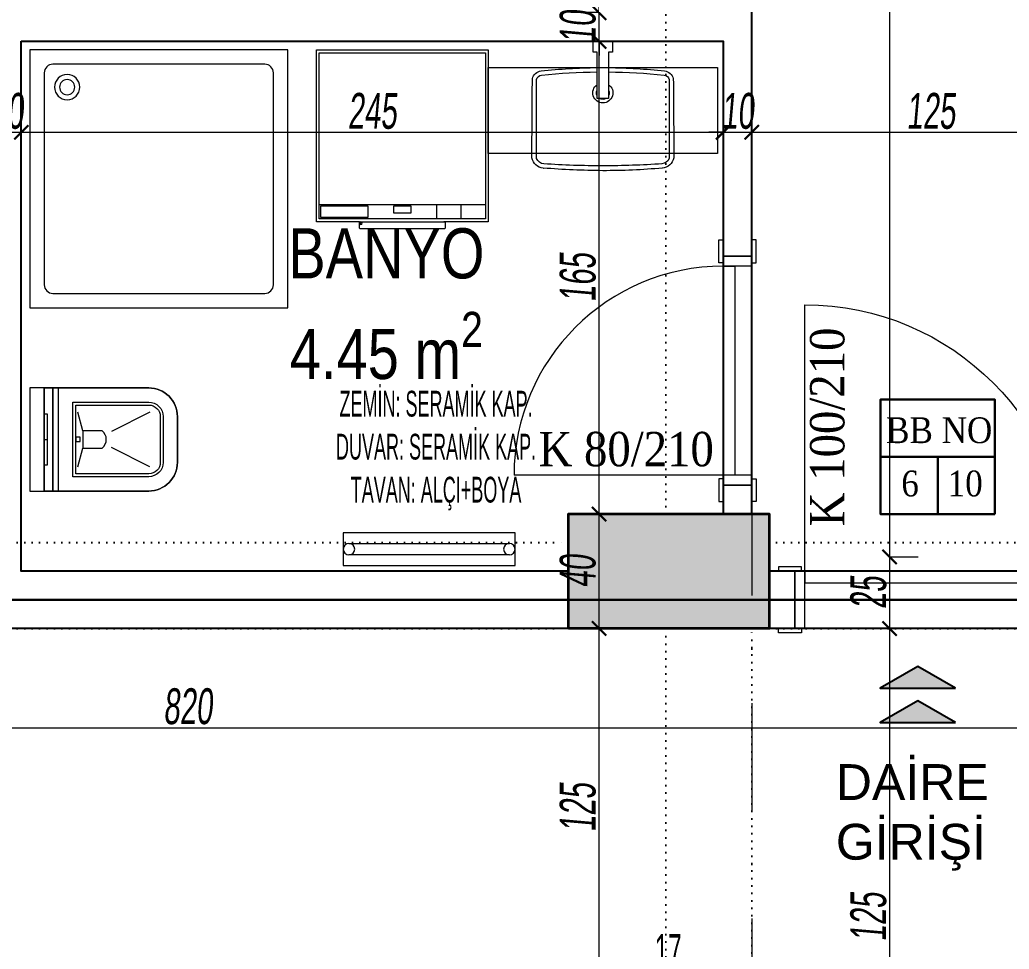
# Model space of a CAD drawing. Header units: millimetres. Extents: x -2145 to 33996, y -835 to 2363.
# Drawn here: x 15118.9 to 15464.3, y 132.7 to 457.1 of the extents above; entities that cross this region are included whole.
import ezdxf

# ---------------------------------------------------------------- set-up
doc = ezdxf.new("R2010")
doc.units = ezdxf.units.MM
doc.linetypes.add('DASHDOT', pattern=[1, 0.5, -0.25, 0, -0.25])
doc.linetypes.add('DOT', pattern=[0.25, 0, -0.25])
doc.layers.add('ALAN', color=3, linetype='Continuous', lineweight=25, plot=False)
for name, color, linetype, lineweight in [('EMSAL HESAP', 1, 'Continuous', 30), ('NET_AKS', 251, 'DASHDOT', 9), ('NET_DUVAR', 150, 'Continuous', 18), ('NET_KAPI', 35, 'Continuous', 15), ('NET_KOLON_TARAMA', 8, 'Continuous', 0), ('NET_RADYATOR', 30, 'Continuous', 0), ('NET_TAŞIYICI', 1, 'Continuous', 35), ('NET_TEFRIS1', 173, 'Continuous', 9), ('NET_ÖLÇÜ İÇ', 54, 'Continuous', 9), ('TEFRIS_TWA', 173, 'Continuous', 9)]:
    doc.layers.add(name, color=color, linetype=linetype, lineweight=lineweight)
for name, color, linetype in [('İŞARET', 12, 'Continuous'), ('NET_KİRİŞ', 253, 'DOT'), ('NET_POZ', 41, 'Continuous'), ('T-MAH-AD', 7, 'Continuous')]:
    doc.layers.add(name, color=color, linetype=linetype)
for name, color, linetype, true_color in [('NET_TEFRIS2', 7, 'Continuous', 0xb5b5b5), ('NET_TEFRIS2 @ 1', 7, 'Continuous', 0xb5b5b5), ('TEFRIS_YENI_TWA @ 1', 7, 'Continuous', 0xb5b5b5)]:
    doc.layers.add(name, color=color, linetype=linetype, true_color=true_color)
doc.styles.add('ARIALTR', font='arial.ttf', dxfattribs={"width": 0.8, "height": 22.5})
doc.styles.add('BODRUM', font='swisscl.ttf', dxfattribs={"width": 0.8, "oblique": 5})
doc.styles.get("Standard").update_dxf_attribs({"font": 'arial.ttf'})
doc.styles.add('TGS SAYILAR', font='times.ttf', dxfattribs={"width": 0.7})
doc.dimstyles.new('olcu-50', dxfattribs={"dimscale": 0, "dimtxt": 12.5, "dimasz": 5, "dimexe": 10, "dimexo": 10, "dimgap": 1, "dimtad": 1, "dimdec": 1, "dimzin": 12, "dimtxsty": 'BODRUM', "dimblk": 'ARCHTICK', "dimcen": 8, "dimdle": 5, "dimclrd": 256, "dimclre": 256, "dimclrt": 256, "dimadec": 0, "dimazin": 2, "dimtfac": 1, "dimtdec": 1, "dimtix": 1, "dimtmove": 0, "dimatfit": 3, "dimldrblk": 'ARCHTICK', "dimfxl": 15, "dimfxlon": 1, "dimlwd": -1, "dimlwe": -1, "dimarcsym": 0})

# ---------------------------------------------------------------- blocks, each defined once
blk = doc.blocks.new('*U535')
at = {"layer": 'TEFRIS_TWA', "linetype": 'Continuous'}
for points in [[(-18, 20.07), (18, 20.07), (18, 25.07), (-18, 25.07)], [(-18, 17.07), (18, 17.07), (18, 20.07), (-18, 20.07)], [(-9, 20.07), (9, 20.07), (9, 19.07), (-9, 19.07)], [(-18, 15.07), (18, 15.07), (18, 17.07), (-18, 17.07)], [(-0.75, 7.57), (0.75, 7.57), (0.75, 9.07), (-0.75, 9.07)]]:
    blk.add_lwpolyline(points, close=True, dxfattribs=at)
for points in [[(-18, 25.07), (-18, -16.43, 0.414214), (-8, -26.43), (8, -26.43, 0.414214), (18, -16.43), (18, 25.07), (18, 25.07), (-18, 25.07)], [(-18, 20.07), (18, 20.07), (18, -16.43, -0.414214), (8, -26.43), (-8, -26.43, -0.414214), (-18, -16.43)], [(-13, 10.07), (13, 10.07), (13, -16.43, -0.414214), (8, -21.43), (-8, -21.43, -0.414214), (-13, -16.43)], [(-12, 9.07), (12, 9.07), (12, -16.43, -0.414214), (8, -20.43), (-8, -20.43, -0.414214), (-12, -16.43)], [(3, -0.1), (3, 6.57), (-3, 6.57), (-3, -0.1, 0.501371)]]:
    blk.add_lwpolyline(points, format="xyb", close=True, dxfattribs=at)
for points in [[(0, 20.07), (0, 19.07)], [(-9.55, 8.39), (-3, 6.57)], [(3, 6.57), (9.55, 8.39)], [(-9.55, -16.74), (-2.84, -3.46)], [(9.55, -16.74), (2.84, -3.46)]]:
    blk.add_lwpolyline(points, dxfattribs=at)
blk = doc.blocks.new('*U610')
at = {"layer": 'NET_TEFRIS1'}
blk.add_lwpolyline([(90, -20), (0, -20), (0, 70), (90, 70)], close=True, dxfattribs=at)
blk.add_lwpolyline([(90, -20), (0, -20), (0, 70), (90, 70)], close=True, dxfattribs=at)
blk.add_lwpolyline([(82, -15), (8, -15, -0.414214), (5, -12), (5, 62, -0.414214), (8, 65), (82, 65, -0.414214), (85, 62), (85, -12, -0.414214)], format="xyb", close=True, dxfattribs=at)
for radius in [4.4, 2.65]:
    blk.add_circle((13, 57), radius, dxfattribs=at)
blk = doc.blocks.new('*U611')
at = {"layer": 'TEFRIS_TWA'}
for points in [[(-1.72, 20.33), (-0.36, 20.33), (-0.36, 24.19), (-1.72, 24.19), (-5.72, 24.19), (-7.08, 24.19), (-7.08, 20.33), (-5.72, 20.33), (-5.72, 4.19), (-1.72, 4.19)], [(-32.5, -15), (32.5, -15), (36.28, -15), (36.28, 15), (32.5, 15), (-32.5, 15), (-43.72, 15), (-43.72, -15)]]:
    blk.add_lwpolyline(points, close=True, dxfattribs=at)
for points in [[(-5.72, 15, 0.024321), (-25.28, 13.85, 0.320193), (-28.32, 11.15, 0.000772), (-28.5, -16.53, 0.334549), (-24.41, -20.08)], [(17.06, -20.08, 0.32911), (21.06, -16.53, 0.000772), (20.88, 11.15, 0.320193), (17.84, 13.85, 0.024321), (-1.72, 15)], [(-5.72, 13.5, 0.024302), (-25.12, 12.36, 0.320193), (-26.85, 10.82, 0.000005), (-26.85, -16.78)], [(-24.39, -18.58, 0.017241), (-3.72, -19.29, 0.01717), (16.87, -18.59, 0.280439), (19.41, -16.78, -0.000001), (19.41, 10.82, 0.320193), (17.68, 12.36, 0.024302), (-1.72, 13.5)], [(-5.72, 9.04, 0.734238), (-3.72, 2.67, 0.734238), (-1.72, 9.04)], [(-5.73, 7.18, 0.24035), (-5.72, 5.14, 0.24035)], [(-1.72, 5.14, 0.24035), (-1.71, 7.18)], [(-4.8, 4.19, 0.125276), (-3.72, 3.92, 0.125276), (-2.64, 4.19, 0.125276)], [(-24.5, -20.08, 0.022071), (-3.72, -20.99, 0.01725), (17.06, -20.08, -0.004899), (16.97, -20.08)]]:
    blk.add_lwpolyline(points, format="xyb", dxfattribs=at)
blk.add_arc((-24.1, -15.59), 3, 203.4085, 266.0639, dxfattribs=at)
blk = doc.blocks.new('*U39')
at = {"layer": 'NET_TEFRIS1', "linetype": 'Continuous'}
for points in [[(0, -15.5, 0.414214), (-0.5, -15), (-2, -15, 0.414214), (-2.5, -15.5), (-2.5, -44.5, 0.414214), (-2, -45), (0, -45), (0, -60), (60, -60), (60, 0), (0, 0)], [(0, -45), (0, -15.5, 0.414214), (-0.5, -15), (-2, -15, 0.414214), (-2.5, -15.5), (-2.5, -44.5, 0.414214), (-2, -45)]]:
    blk.add_lwpolyline(points, format="xyb", close=True, dxfattribs=at)
for points in [[(1, -1), (1, -59), (59, -59), (59, -1)], [(1, -1), (1, -59), (6, -59), (6, -1)], [(1, -1), (1, -18), (6, -18), (6, -1)], [(3, -27), (3, -33), (5.5, -33), (5.5, -27)], [(1.5, -42), (1.5, -58.5), (5.5, -58.5), (5.5, -42)]]:
    blk.add_lwpolyline(points, close=True, dxfattribs=at)
blk.add_lwpolyline([(1, -9.5), (6, -9.5)], dxfattribs=at)
for radius in [0.5, 0.25]:
    blk.add_circle((-0.5, -44.5), radius, dxfattribs=at)
blk = doc.blocks.new('*U441')
blk.add_line((-96.5, 0), (-96.5, -93))
for points in [[(-105.7, 20), (-97.7, 20), (-97.7, 21.5), (-105.7, 21.5)], [(5.7, 20), (-2.3, 20), (-2.3, 21.5), (5.7, 21.5)], [(-96.5, 0), (-100, 0), (-100, 20), (-96.5, 20)], [(-3.5, 0), (0, 0), (0, 20), (-3.5, 20)], [(-96.5, 4.1), (-3.5, 4.1), (-3.5, 0), (-96.5, 0)], [(-105.7, 0), (-97.7, 0), (-97.7, -1.5), (-105.7, -1.5)], [(5.7, 0), (-2.3, 0), (-2.3, -1.5), (5.7, -1.5)]]:
    blk.add_lwpolyline(points, close=True)
blk.add_lwpolyline([(-95.5, 20), (-4.5, 20)])
blk.add_arc((-96.5, 0), 93, 270, 360)
blk = doc.blocks.new('*U613')
blk.add_line((-3.5, 0), (-3.5, -73))
for points in [[(-85.7, 10), (-77.7, 10), (-77.7, 11.5), (-85.7, 11.5)], [(5.7, 10), (-2.3, 10), (-2.3, 11.5), (5.7, 11.5)], [(-76.5, 0), (-80, 0), (-80, 10), (-76.5, 10)], [(-3.5, 0), (0, 0), (0, 10), (-3.5, 10)], [(-76.5, 4.1), (-3.5, 4.1), (-3.5, 0), (-76.5, 0)], [(-85.7, 0), (-77.7, 0), (-77.7, -1.5), (-85.7, -1.5)], [(5.7, 0), (-2.3, 0), (-2.3, -1.5), (5.7, -1.5)]]:
    blk.add_lwpolyline(points, close=True)
blk.add_lwpolyline([(-75.5, 10), (-4.5, 10)])
blk.add_arc((-3.5, 0), 73, 180, 270)
blk = doc.blocks.new('A$Cec846f78')
at = {"layer": 'NET_TAŞIYICI'}
blk.add_lwpolyline([(-609, 385), (-609, 425), (-539, 425), (-539, 385)], close=True, dxfattribs=at)
blk = doc.blocks.new('A$Ca5374770')
at = {"layer": 'NET_KOLON_TARAMA'}
h = blk.add_hatch(dxfattribs=at)
h.set_pattern_fill('ANSI33', color=256)
h.paths.add_polyline_path([(1115, 0), (1115, 235), (1090, 235), (1090, 225), (1090, 0)])
h.paths.add_polyline_path([(890, 0), (890, 225), (890, 235), (865, 235), (865, 0)])
h.paths.add_polyline_path([(1580, 30), (1580, 0), (1660, 0), (1660, 30)])
h.paths.add_polyline_path([(1620, 455), (1620, 385), (1660, 385), (1660, 455)])
h.paths.add_polyline_path([(80, 950), (80, 980), (0, 980), (0, 950)])
h.paths.add_polyline_path([(1580, 980), (1580, 950), (1660, 950), (1660, 980)])
h.paths.add_polyline_path([(1035, 980), (1035, 950), (1115, 950), (1115, 980)])
h.paths.add_polyline_path([(625, 950), (625, 980), (545, 980), (545, 950)])
h.paths.add_polyline_path([(80, 0), (80, 30), (0, 30), (0, 0)])
h.paths.add_polyline_path([(1051, 425), (1051, 385), (1121, 385), (1121, 425)])
h.paths.add_polyline_path([(609, 385), (609, 425), (539, 425), (539, 385)])
h.paths.add_polyline_path([(585, 0), (585, 30), (505, 30), (505, 0)])
h.paths.add_polyline_path([(40, 385), (40, 455), (0, 455), (0, 385)])
at = {"layer": 'NET_TAŞIYICI', "xscale": -1}
blk.add_blockref('A$Cec846f78', (0, 0), dxfattribs=at)
blk = doc.blocks.new('A$C0D431897')
at = {"layer": 'TEFRIS_TWA'}
for p, q in [((3.73, 33), (3.73, -23)), ((7.73, -23), (7.73, 33))]:
    blk.add_line(p, q, dxfattribs=at)
blk.add_lwpolyline([(0, -25), (0, 35), (11.45, 35), (11.45, -25)], close=True, dxfattribs=at)
for centre in [(5.73, 33), (5.73, -23)]:
    blk.add_circle(centre, 2, dxfattribs=at)
blk = doc.blocks.new('A$C2DD55F1F')
at = {"layer": 'İŞARET', "true_color": 0xb80000}
h = blk.add_hatch(color=12, dxfattribs=at)
edge = h.paths.add_edge_path()
edge.add_line((0.2166, -0.0017), (0, 0.1233))
edge.add_line((0, 0.1233), (-0.2166, -0.0017))
edge.add_line((-0.2166, -0.0017), (0.2166, -0.0017))
h = blk.add_hatch(color=12, dxfattribs=at)
edge = h.paths.add_edge_path()
edge.add_line((0.2166, -0.1989), (0, -0.0739))
edge.add_line((0, -0.0739), (-0.2166, -0.1989))
edge.add_line((-0.2166, -0.1989), (0.2166, -0.1989))
at = {"layer": 'İŞARET'}
for points in [[(0.2166, -0.0017), (0, 0.1233), (-0.2166, -0.0017)], [(0.2166, -0.1989), (0, -0.0739), (-0.2166, -0.1989)]]:
    blk.add_lwpolyline(points, close=True, dxfattribs=at)
blk = doc.blocks.new('A$C5ec6af74')
at = {"layer": 'NET_AKS', "ltscale": 75}
for p, q in [((250, 1185), (250, -185)), ((1125, 385), (-1195, 385))]:
    blk.add_line(p, q, dxfattribs=at)
blk = doc.blocks.new('_ArchTick')
at = {"color": 0, "linetype": 'ByBlock', "const_width": 0.15}
blk.add_lwpolyline([(-0.5, -0.5), (0.5, 0.5)], dxfattribs=at)
blk = doc.blocks.new('*D925')
at = {"layer": 'Defpoints', "color": 0, "transparency": 16777216}
for p in [(15321.16, 244.61), (15321.16, 244.61), (15349.48, 119.61)]:
    blk.add_point(p, dxfattribs=at)
at = {"layer": 'NET_ÖLÇÜ İÇ', "transparency": 16777216}
for p, q in [((15321.16, 114.61), (15321.16, 249.61)), ((15321.16, 244.61), (15311.16, 244.61)), ((15336.16, 119.61), (15311.16, 119.61))]:
    blk.add_line(p, q, dxfattribs=at)
at = {"layer": 'NET_ÖLÇÜ İÇ', "transparency": 16777216, "xscale": 5, "yscale": 5, "zscale": 5}
for p, rotation in [((15321.16, 244.61), 90), ((15321.16, 119.61), 270)]:
    blk.add_blockref('_ArchTick', p, dxfattribs=dict(at, rotation=rotation))
at = {"layer": 'NET_ÖLÇÜ İÇ', "transparency": 16777216, "insert": (15313.76, 182.11), "char_height": 12.5, "attachment_point": 5, "rotation": 90, "style": 'BODRUM'}
blk.add_mtext('125', dxfattribs=at)
blk = doc.blocks.new('*D926')
at = {"layer": 'Defpoints', "color": 0, "transparency": 16777216}
for p in [(15321.16, 284.61), (15321.16, 284.61), (15321.16, 244.61)]:
    blk.add_point(p, dxfattribs=at)
at = {"layer": 'NET_ÖLÇÜ İÇ', "transparency": 16777216}
for p, q in [((15321.16, 239.61), (15321.16, 289.61)), ((15321.16, 284.61), (15311.16, 284.61)), ((15321.16, 244.61), (15311.16, 244.61))]:
    blk.add_line(p, q, dxfattribs=at)
at = {"layer": 'NET_ÖLÇÜ İÇ', "transparency": 16777216, "xscale": 5, "yscale": 5, "zscale": 5}
for p, rotation in [((15321.16, 284.61), 90), ((15321.16, 244.61), 270)]:
    blk.add_blockref('_ArchTick', p, dxfattribs=dict(at, rotation=rotation))
at = {"layer": 'NET_ÖLÇÜ İÇ', "transparency": 16777216, "insert": (15313.76, 264.61), "char_height": 12.5, "attachment_point": 5, "rotation": 90, "style": 'BODRUM'}
blk.add_mtext('40', dxfattribs=at)
blk = doc.blocks.new('*D941')
at = {"layer": 'Defpoints', "color": 0, "transparency": 16777216}
for p in [(15321.16, 449.61), (15321.16, 449.61), (15321.16, 284.61)]:
    blk.add_point(p, dxfattribs=at)
at = {"layer": 'NET_ÖLÇÜ İÇ', "transparency": 16777216}
for p, q in [((15321.16, 279.61), (15321.16, 454.61)), ((15321.16, 449.61), (15311.16, 449.61)), ((15321.16, 284.61), (15311.16, 284.61))]:
    blk.add_line(p, q, dxfattribs=at)
at = {"layer": 'NET_ÖLÇÜ İÇ', "transparency": 16777216, "xscale": 5, "yscale": 5, "zscale": 5}
for p, rotation in [((15321.16, 449.61), 90), ((15321.16, 284.61), 270)]:
    blk.add_blockref('_ArchTick', p, dxfattribs=dict(at, rotation=rotation))
at = {"layer": 'NET_ÖLÇÜ İÇ', "transparency": 16777216, "insert": (15313.76, 367.11), "char_height": 12.5, "attachment_point": 5, "rotation": 90, "style": 'BODRUM'}
blk.add_mtext('165', dxfattribs=at)
blk = doc.blocks.new('*D942')
at = {"layer": 'Defpoints', "color": 0, "transparency": 16777216}
for p in [(15321.16, 459.61), (15321.16, 459.61), (15321.16, 449.61)]:
    blk.add_point(p, dxfattribs=at)
at = {"layer": 'NET_ÖLÇÜ İÇ', "transparency": 16777216}
for p, q in [((15321.16, 459.61), (15321.16, 464.61)), ((15321.16, 459.61), (15311.16, 459.61)), ((15321.16, 449.61), (15321.16, 459.61)), ((15321.16, 449.61), (15311.16, 449.61)), ((15321.16, 449.61), (15321.16, 444.61))]:
    blk.add_line(p, q, dxfattribs=at)
at = {"layer": 'NET_ÖLÇÜ İÇ', "transparency": 16777216, "xscale": 5, "yscale": 5, "zscale": 5}
for p, rotation in [((15321.16, 459.61), 270), ((15321.16, 449.61), 90)]:
    blk.add_blockref('_ArchTick', p, dxfattribs=dict(at, rotation=rotation))
at = {"layer": 'NET_ÖLÇÜ İÇ', "transparency": 16777216, "insert": (15313.76, 454.61), "char_height": 12.5, "attachment_point": 5, "rotation": 90, "style": 'BODRUM'}
blk.add_mtext('10', dxfattribs=at)
blk = doc.blocks.new('*D943')
at = {"layer": 'Defpoints', "color": 0, "transparency": 16777216}
for p in [(15321.16, 809.61), (15321.16, 809.61), (15321.16, 459.61)]:
    blk.add_point(p, dxfattribs=at)
at = {"layer": 'NET_ÖLÇÜ İÇ', "transparency": 16777216}
for p, q in [((15321.16, 454.61), (15321.16, 814.61)), ((15321.16, 809.61), (15311.16, 809.61)), ((15321.16, 459.61), (15311.16, 459.61))]:
    blk.add_line(p, q, dxfattribs=at)
at = {"layer": 'NET_ÖLÇÜ İÇ', "transparency": 16777216, "xscale": 5, "yscale": 5, "zscale": 5}
for p, rotation in [((15321.16, 809.61), 90), ((15321.16, 459.61), 270)]:
    blk.add_blockref('_ArchTick', p, dxfattribs=dict(at, rotation=rotation))
at = {"layer": 'NET_ÖLÇÜ İÇ', "transparency": 16777216, "insert": (15313.75, 634.61), "char_height": 12.5, "attachment_point": 5, "rotation": 90, "style": 'BODRUM'}
blk.add_mtext('350', dxfattribs=at)
blk = doc.blocks.new('*D960')
at = {"layer": 'Defpoints', "color": 0, "transparency": 16777216}
for p in [(15119.48, 417.83), (15364.48, 417.83), (15364.48, 417.83)]:
    blk.add_point(p, dxfattribs=at)
at = {"layer": 'NET_ÖLÇÜ İÇ', "transparency": 16777216}
for p, q in [((15119.48, 417.83), (15119.48, 427.83)), ((15364.48, 417.83), (15364.48, 427.83)), ((15114.48, 417.83), (15369.48, 417.83))]:
    blk.add_line(p, q, dxfattribs=at)
at = {"layer": 'NET_ÖLÇÜ İÇ', "transparency": 16777216, "xscale": 5, "yscale": 5, "zscale": 5, "rotation": 180}
blk.add_blockref('_ArchTick', (15119.48, 417.83), dxfattribs=at)
at = {"layer": 'NET_ÖLÇÜ İÇ', "transparency": 16777216, "xscale": 5, "yscale": 5, "zscale": 5}
blk.add_blockref('_ArchTick', (15364.48, 417.83), dxfattribs=at)
at = {"layer": 'NET_ÖLÇÜ İÇ', "transparency": 16777216, "insert": (15241.98, 425.23), "char_height": 12.5, "attachment_point": 5, "style": 'BODRUM'}
blk.add_mtext('245', dxfattribs=at)
blk = doc.blocks.new('*D961')
at = {"layer": 'Defpoints', "color": 0, "transparency": 16777216}
for p in [(15364.48, 417.83), (15374.48, 417.83), (15374.48, 417.83)]:
    blk.add_point(p, dxfattribs=at)
at = {"layer": 'NET_ÖLÇÜ İÇ', "transparency": 16777216}
for p, q in [((15364.48, 417.83), (15364.48, 427.83)), ((15374.48, 417.83), (15374.48, 427.83)), ((15364.48, 417.83), (15359.48, 417.83)), ((15364.48, 417.83), (15374.48, 417.83)), ((15374.48, 417.83), (15379.48, 417.83))]:
    blk.add_line(p, q, dxfattribs=at)
at = {"layer": 'NET_ÖLÇÜ İÇ', "transparency": 16777216, "xscale": 5, "yscale": 5, "zscale": 5}
blk.add_blockref('_ArchTick', (15364.48, 417.83), dxfattribs=at)
at = {"layer": 'NET_ÖLÇÜ İÇ', "transparency": 16777216, "xscale": 5, "yscale": 5, "zscale": 5, "rotation": 180}
blk.add_blockref('_ArchTick', (15374.48, 417.83), dxfattribs=at)
at = {"layer": 'NET_ÖLÇÜ İÇ', "transparency": 16777216, "insert": (15369.48, 425.23), "char_height": 12.5, "attachment_point": 5, "style": 'BODRUM'}
blk.add_mtext('10', dxfattribs=at)
blk = doc.blocks.new('*D962')
at = {"layer": 'Defpoints', "color": 0, "transparency": 16777216}
for p in [(15374.48, 417.83), (15499.48, 417.83), (15499.48, 417.83)]:
    blk.add_point(p, dxfattribs=at)
at = {"layer": 'NET_ÖLÇÜ İÇ', "transparency": 16777216}
for p, q in [((15374.48, 417.83), (15374.48, 427.83)), ((15499.48, 417.83), (15499.48, 427.83)), ((15369.48, 417.83), (15504.48, 417.83))]:
    blk.add_line(p, q, dxfattribs=at)
at = {"layer": 'NET_ÖLÇÜ İÇ', "transparency": 16777216, "xscale": 5, "yscale": 5, "zscale": 5, "rotation": 180}
blk.add_blockref('_ArchTick', (15374.48, 417.83), dxfattribs=at)
at = {"layer": 'NET_ÖLÇÜ İÇ', "transparency": 16777216, "xscale": 5, "yscale": 5, "zscale": 5}
blk.add_blockref('_ArchTick', (15499.48, 417.83), dxfattribs=at)
at = {"layer": 'NET_ÖLÇÜ İÇ', "transparency": 16777216, "insert": (15436.98, 425.23), "char_height": 12.5, "attachment_point": 5, "style": 'BODRUM'}
blk.add_mtext('125', dxfattribs=at)
blk = doc.blocks.new('*D970')
at = {"layer": 'Defpoints', "color": 0, "transparency": 16777216}
for p in [(15109.48, 417.83), (15119.48, 417.83), (15119.48, 417.83)]:
    blk.add_point(p, dxfattribs=at)
at = {"layer": 'NET_ÖLÇÜ İÇ', "transparency": 16777216}
for p, q in [((15109.48, 417.83), (15104.48, 417.83)), ((15109.48, 417.83), (15109.48, 407.83)), ((15109.48, 417.83), (15119.48, 417.83)), ((15119.48, 417.83), (15119.48, 407.83)), ((15119.48, 417.83), (15124.48, 417.83))]:
    blk.add_line(p, q, dxfattribs=at)
at = {"layer": 'NET_ÖLÇÜ İÇ', "transparency": 16777216, "xscale": 5, "yscale": 5, "zscale": 5}
for p, rotation in [((15109.48, 417.83), 359.9999999999981), ((15119.48, 417.83), 179.999999999998)]:
    blk.add_blockref('_ArchTick', p, dxfattribs=dict(at, rotation=rotation))
at = {"layer": 'NET_ÖLÇÜ İÇ', "transparency": 16777216, "insert": (15114.48, 425.23), "char_height": 12.5, "attachment_point": 5, "style": 'BODRUM'}
blk.add_mtext('10', dxfattribs=at)
blk = doc.blocks.new('*D972')
at = {"layer": 'Defpoints', "color": 0, "transparency": 16777216}
for p in [(14679.48, 210), (15499.48, 210), (15499.48, 210)]:
    blk.add_point(p, dxfattribs=at)
at = {"layer": 'NET_ÖLÇÜ İÇ', "transparency": 16777216}
for p, q in [((14679.48, 210), (14679.48, 220)), ((15499.48, 210), (15499.48, 220)), ((14674.48, 210), (15504.48, 210))]:
    blk.add_line(p, q, dxfattribs=at)
at = {"layer": 'NET_ÖLÇÜ İÇ', "transparency": 16777216, "xscale": 5, "yscale": 5, "zscale": 5, "rotation": 180}
blk.add_blockref('_ArchTick', (14679.48, 210), dxfattribs=at)
at = {"layer": 'NET_ÖLÇÜ İÇ', "transparency": 16777216, "xscale": 5, "yscale": 5, "zscale": 5}
blk.add_blockref('_ArchTick', (15499.48, 210), dxfattribs=at)
at = {"layer": 'NET_ÖLÇÜ İÇ', "transparency": 16777216, "insert": (15177.62, 217.41), "char_height": 12.5, "attachment_point": 5, "style": 'BODRUM'}
blk.add_mtext('820', dxfattribs=at)
blk = doc.blocks.new('A$Cb9b20b1b')
at = {"layer": 'NET_KİRİŞ', "ltscale": 10}
for p, q in [((-345, 190), (-345, 715)), ((-315, 190), (-315, 715)), ((-351, 180), (-850, 180)), ((161, 180), (-281, 180)), ((-351, 150), (-850, 150)), ((-345, -205), (-345, 150)), ((-315, 25), (-315, 150)), ((161, 150), (-281, 150))]:
    blk.add_line(p, q, dxfattribs=at)
blk = doc.blocks.new('*D1808')
at = {"layer": 'Defpoints', "color": 0, "transparency": 16777216}
for p in [(15422.6, 244.61), (15422.6, 244.61), (15422.6, 119.61)]:
    blk.add_point(p, dxfattribs=at)
at = {"layer": 'NET_ÖLÇÜ İÇ', "transparency": 16777216}
for p, q in [((15422.6, 114.61), (15422.6, 249.61)), ((15422.6, 244.61), (15412.6, 244.61)), ((15422.6, 119.61), (15432.6, 119.61))]:
    blk.add_line(p, q, dxfattribs=at)
at = {"layer": 'NET_ÖLÇÜ İÇ', "transparency": 16777216, "xscale": 5, "yscale": 5, "zscale": 5}
for p, rotation in [((15422.6, 244.61), 90), ((15422.6, 119.61), 270)]:
    blk.add_blockref('_ArchTick', p, dxfattribs=dict(at, rotation=rotation))
at = {"layer": 'NET_ÖLÇÜ İÇ', "transparency": 16777216, "insert": (15415.2, 143.89), "char_height": 12.5, "attachment_point": 5, "rotation": 90, "style": 'BODRUM'}
blk.add_mtext('125', dxfattribs=at)
blk = doc.blocks.new('*D1809')
at = {"layer": 'Defpoints', "color": 0, "transparency": 16777216}
for p in [(15422.6, 269.61), (15422.6, 269.61), (15422.6, 244.61)]:
    blk.add_point(p, dxfattribs=at)
at = {"layer": 'NET_ÖLÇÜ İÇ', "transparency": 16777216}
for p, q in [((15422.6, 239.61), (15422.6, 274.61)), ((15422.6, 269.61), (15432.6, 269.61)), ((15422.6, 244.61), (15412.6, 244.61))]:
    blk.add_line(p, q, dxfattribs=at)
at = {"layer": 'NET_ÖLÇÜ İÇ', "transparency": 16777216, "xscale": 5, "yscale": 5, "zscale": 5}
for p, rotation in [((15422.6, 269.61), 90), ((15422.6, 244.61), 270)]:
    blk.add_blockref('_ArchTick', p, dxfattribs=dict(at, rotation=rotation))
at = {"layer": 'NET_ÖLÇÜ İÇ', "transparency": 16777216, "insert": (15415.2, 257.11), "char_height": 12.5, "attachment_point": 5, "rotation": 90, "style": 'BODRUM'}
blk.add_mtext('25', dxfattribs=at)
blk = doc.blocks.new('*D1810')
at = {"layer": 'Defpoints', "color": 0, "transparency": 16777216}
for p in [(15422.6, 769.61), (15422.6, 769.61), (15422.6, 269.61)]:
    blk.add_point(p, dxfattribs=at)
at = {"layer": 'NET_ÖLÇÜ İÇ', "transparency": 16777216}
for p, q in [((15422.6, 264.61), (15422.6, 774.61)), ((15422.6, 769.61), (15432.6, 769.61)), ((15422.6, 269.61), (15432.6, 269.61))]:
    blk.add_line(p, q, dxfattribs=at)
at = {"layer": 'NET_ÖLÇÜ İÇ', "transparency": 16777216, "xscale": 5, "yscale": 5, "zscale": 5}
for p, rotation in [((15422.6, 769.61), 90), ((15422.6, 269.61), 270)]:
    blk.add_blockref('_ArchTick', p, dxfattribs=dict(at, rotation=rotation))
at = {"layer": 'NET_ÖLÇÜ İÇ', "transparency": 16777216, "insert": (15415.2, 519.61), "char_height": 12.5, "attachment_point": 5, "rotation": 90, "style": 'BODRUM'}
blk.add_mtext('500', dxfattribs=at)

msp = doc.modelspace()

# ---------------------------------------------------------------- linework, layer by layer
at = {"layer": 'ALAN'}
for points in [[(15374.48, 769.61), (15414.48, 769.61), (15414.48, 819.61), (15839.48, 819.61), (15839.48, 809.61), (15899.48, 809.61), (15899.48, 519.61), (15499.48, 519.61), (15499.48, 264.61), (15380.48, 264.61), (15380.48, 284.61), (15374.48, 284.61), (15374.48, 284.61)], [(15119.48, 449.61), (15364.48, 449.61), (15364.48, 284.61), (15310.48, 284.61), (15310.48, 264.61), (15119.48, 264.61)], [(15499.48, 119.61), (15499.48, 244.61), (14679.48, 244.61), (14679.48, 119.61), (14829.48, 119.61), (14829.48, 94.61), (15054.48, 94.61), (15054.48, 119.61), (15054.48, 119.61)]]:
    msp.add_lwpolyline(points, close=True, dxfattribs=at)
at = {"layer": 'EMSAL HESAP'}
for points in [[(16089.48, 512.11), (16089.48, 839.61), (15089.48, 839.61), (15089.48, 459.61), (15114.48, 459.61), (15114.48, 254.61), (15509.48, 254.61), (15509.48, 512.11)], [(15459.36, 304.56), (15419.36, 304.56), (15419.36, 324.56), (15459.36, 324.56)], [(15439.36, 284.56), (15419.36, 284.56), (15419.36, 304.56), (15439.36, 304.56)], [(15459.36, 284.56), (15439.36, 284.56), (15439.36, 304.56), (15459.36, 304.56)]]:
    msp.add_lwpolyline(points, close=True, dxfattribs=at)
at = {"layer": 'NET_DUVAR'}
for p, q in [((15374.48, 449.61), (15374.48, 469.61)), ((15119.48, 264.61), (15119.48, 449.61)), ((15364.48, 449.61), (15119.48, 449.61)), ((15364.48, 374.61), (15364.48, 449.61)), ((15374.48, 374.61), (15374.48, 449.61)), ((15374.48, 374.61), (15364.48, 374.61)), ((15364.48, 284.61), (15364.48, 294.61)), ((15374.48, 294.61), (15364.48, 294.61)), ((15374.48, 284.61), (15374.48, 294.61)), ((15310.48, 264.61), (15119.48, 264.61)), ((15380.48, 264.61), (15389.48, 264.61)), ((15389.48, 244.61), (15389.48, 264.61)), ((15310.48, 244.61), (14868.48, 244.61)), ((15380.48, 244.61), (15389.48, 244.61))]:
    msp.add_line(p, q, dxfattribs=at)

# ---------------------------------------------------------------- block references
at = {"layer": 'İŞARET', "xscale": 60.75, "yscale": 60.75, "zscale": 60.75}
msp.add_blockref('A$C2DD55F1F', (15432.39, 223.9), dxfattribs=at)
at = {"layer": 'NET_AKS'}
msp.add_blockref('A$C5ec6af74', (15124.48, -140.39), dxfattribs=at)
at = {"layer": 'NET_KAPI', "rotation": 270}
msp.add_blockref('*U613', (15364.48, 294.61), dxfattribs=at)
at = {"layer": 'NET_KAPI', "xscale": -1, "rotation": 180}
msp.add_blockref('*U441', (15489.48, 264.61), dxfattribs=at)
at = {"layer": 'NET_KİRİŞ', "xscale": -1}
msp.add_blockref('A$Cb9b20b1b', (15029.48, 94.61), dxfattribs=at)
at = {"layer": 'NET_RADYATOR', "xscale": -1, "rotation": 270}
msp.add_blockref('A$C0D431897', (15256.85, 266.61), dxfattribs=at)
at = {"layer": 'NET_TAŞIYICI', "xscale": -1}
msp.add_blockref('A$Ca5374770', (15919.48, -140.39), dxfattribs=at)
at = {"layer": 'NET_TEFRIS2', "linetype": 'Continuous', "xscale": -1, "rotation": 270}
msp.add_blockref('*U39', (15282.48, 386.61), dxfattribs=at)
at = {"layer": 'NET_TEFRIS2 @ 1', "xscale": -1}
msp.add_blockref('*U611', (15318.76, 425.42), dxfattribs=at)
at = {"layer": 'NET_TEFRIS2 @ 1', "xscale": -1, "rotation": 90}
msp.add_blockref('*U610', (15192.48, 446.61), dxfattribs=at)
at = {"layer": 'TEFRIS_YENI_TWA @ 1', "rotation": 90.00000000000001}
msp.add_blockref('*U535', (15147.55, 310.61), dxfattribs=at)

# ---------------------------------------------------------------- texts
at = {"layer": 'NET_POZ', "style": 'TGS SAYILAR', "width": 0.9}
for s, height, rotation, p in [('K 100/210', 12, 90, (15406.8, 280.34)), ('BB NO', 9, 360, (15421.37, 309.34)), ('6', 9, 360, (15426.67, 290.75)), ('10', 9, 360, (15442.85, 290.75))]:
    msp.add_text(s, height=height, rotation=rotation, dxfattribs=at).set_placement(p)
msp.add_text('K 80/210', height=12, dxfattribs=at).set_placement((15300.04, 301.25))
at = {"layer": 'NET_POZ', "transparency": 33554687, "width": 0.5}
msp.add_text('17', height=12, dxfattribs=at).set_placement((15340.63, 125.96))
at = {"layer": 'NET_POZ'}
for s, insert, char_height, width, attachment_point in [('{\\W0.5;ZEMİN: SERAMİK KAP.\\PDUVAR: SERAMİK KAP.\\PTAVAN: ALÇI+BOYA}', (15264.25, 285.82), 9, 105.1157, 8), ('DAİRE\\PGİRİŞİ', (15403.81, 197.27), 12.5, 28.9479, 1)]:
    msp.add_mtext(s, dxfattribs=dict(at, insert=insert, char_height=char_height, width=width, attachment_point=attachment_point))
at = {"layer": 'T-MAH-AD', "insert": (15246.91, 384.33), "char_height": 17.5, "width": 121.1216, "attachment_point": 2, "style": 'ARIALTR'}
msp.add_mtext('\\A1;BANYO\\P4.45 m{\\H0.7x;\\S2^ ;}', dxfattribs=at)

# ---------------------------------------------------------------- dimensions: what is measured, and where the dimension line sits
at = {"layer": 'NET_ÖLÇÜ İÇ'}
for base, p1, p2, angle, picture, middle in [((15321.16, 809.61), (15321.16, 459.61), (15321.16, 809.61), 270, '*D943', (15313.75, 634.61)), ((15422.6, 769.61), (15422.6, 269.61), (15422.6, 769.61), 90, '*D1810', (15415.2, 519.61)), ((15321.16, 459.61), (15321.16, 449.61), (15321.16, 459.61), 270, '*D942', (15313.76, 454.61)), ((15321.16, 449.61), (15321.16, 284.61), (15321.16, 449.61), 270, '*D941', (15313.76, 367.11)), ((15119.48, 417.83), (15109.48, 417.83), (15119.48, 417.83), 180, '*D970', (15114.48, 425.23)), ((15374.48, 417.83), (15364.48, 417.83), (15374.48, 417.83), 180, '*D961', (15369.48, 425.23)), ((15499.48, 417.83), (15374.48, 417.83), (15499.48, 417.83), 180, '*D962', (15436.98, 425.23)), ((15321.16, 284.61), (15321.16, 244.61), (15321.16, 284.61), 270, '*D926', (15313.76, 264.61)), ((15422.6, 269.61), (15422.6, 244.61), (15422.6, 269.61), 90, '*D1809', (15415.2, 257.11)), ((15321.16, 244.61), (15349.48, 119.61), (15321.16, 244.61), 270, '*D925', (15313.76, 182.11))]:
    dim = msp.add_linear_dim(base=base, p1=p1, p2=p2, angle=angle, dimstyle='olcu-50', override={"dimscale": 1, "dimtmove": 1}, dxfattribs=at)
    dim.commit()
    dim.dimension.update_dxf_attribs({"geometry": picture, "text_midpoint": middle})
dim = msp.add_aligned_dim(p1=(15119.48, 417.83), p2=(15364.48, 417.83), distance=0, dimstyle='olcu-50', override={"dimscale": 1}, dxfattribs=at)
dim.commit()
dim.dimension.update_dxf_attribs({"geometry": '*D960', "text_midpoint": (15241.98, 425.23)})
for base, p1, p2, angle, picture, middle in [((15422.6, 244.61), (15422.6, 119.61), (15422.6, 244.61), 90, '*D1808', (15422.6, 143.89)), ((15499.48, 210), (14679.48, 210), (15499.48, 210), 180, '*D972', (15177.62, 210))]:
    dim = msp.add_linear_dim(base=base, p1=p1, p2=p2, angle=angle, dimstyle='olcu-50', override={"dimscale": 1, "dimtmove": 1}, dxfattribs=at)
    dim.commit()
    dim.dimension.update_dxf_attribs({"geometry": picture, "text_midpoint": middle, "dimtype": 160})

doc.saveas('drawing.dxf')
